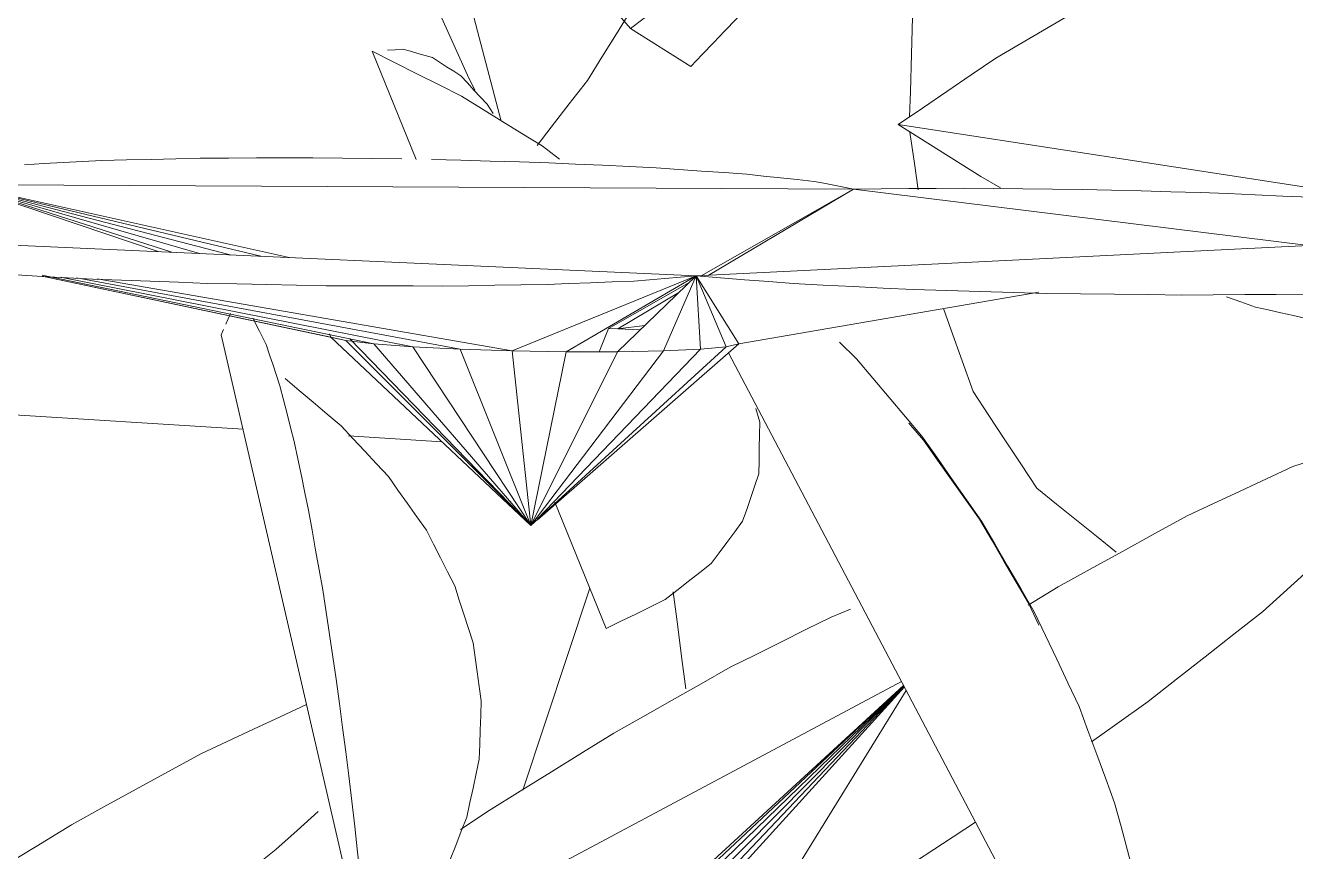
# Model space of a CAD drawing. Header units: metres. Extents: x 10.2 to 20.8, y -0.2 to 6.6.
# Drawn here: x 14.5875 to 14.6393, y 2.4681 to 2.5018 of the extents above; entities that cross this region are included whole.
import ezdxf

# ---------------------------------------------------------------- set-up
doc = ezdxf.new("R2010")
doc.units = ezdxf.units.M
doc.layers.add('Importações nas famílias', color=250, linetype='Continuous', lineweight=5)
doc.layers.add('Vegetação', color=7, linetype='Continuous', lineweight=5)

# ---------------------------------------------------------------- blocks, each defined once
blk = doc.blocks.new('Planta_pergolado_12200 - plantas pergolado_skp_Component_12-V3529-Corte 3')
at = {"layer": 'Importações nas famílias'}
for p, q in [((14.607798, 2.470593), (14.610535, 2.478844)), ((14.612072, 2.453855), (14.611815, 2.453206)), ((14.59774, 2.440276), (14.598041, 2.441184))]:
    blk.add_line(p, q, dxfattribs=at)
at = {"layer": 'Importações nas famílias', "flags": 128}
for points in [[(14.613947, 2.478698), (14.614117, 2.477379), (14.614287, 2.47606), (14.614457, 2.474741)], [(14.613418, 2.458794), (14.613081, 2.457559), (14.612745, 2.456324), (14.612408, 2.45509), (14.612072, 2.453855)]]:
    blk.add_lwpolyline(points, dxfattribs=at)
blk = doc.blocks.new('Planta_pergolado_12200 - plantas pergolado_skp_Component_12-V3534-Corte 3')
at = {"layer": 'Importações nas famílias'}
for p, q in [((14.623122, 2.497769), (14.64443, 2.494502)), ((14.626504, 2.495651), (14.6273, 2.495195)), ((14.644635, 2.492871), (14.644584, 2.493279)), ((14.644586, 2.492545), (14.644635, 2.492871)), ((14.64385, 2.490604), (14.643998, 2.490845))]:
    blk.add_line(p, q, dxfattribs=at)
at = {"layer": 'Importações nas famílias', "flags": 128}
for points in [[(14.64049, 2.506202), (14.63979, 2.506056), (14.639091, 2.50591), (14.638392, 2.505764), (14.637693, 2.505618)], [(14.642804, 2.506188), (14.642225, 2.506191), (14.641647, 2.506195), (14.641068, 2.506198), (14.64049, 2.506202)], [(14.64458, 2.505575), (14.644136, 2.505728), (14.643692, 2.505881), (14.643248, 2.506035), (14.642804, 2.506188)], [(14.637693, 2.505618), (14.636889, 2.505325), (14.636085, 2.505033), (14.635282, 2.504741), (14.634478, 2.504448)], [(14.645778, 2.504378), (14.645478, 2.504677), (14.645179, 2.504977), (14.644879, 2.505276), (14.64458, 2.505575)], [(14.634478, 2.504448), (14.633589, 2.504017), (14.6327, 2.503585), (14.631811, 2.503153), (14.630921, 2.502721)], [(14.646368, 2.502625), (14.64622, 2.503064), (14.646073, 2.503502), (14.645925, 2.50394), (14.645778, 2.504378)], [(14.630921, 2.502721), (14.629968, 2.50216), (14.629014, 2.501599), (14.62806, 2.501038), (14.627106, 2.500477)], [(14.646337, 2.500358), (14.646345, 2.500925), (14.646352, 2.501492), (14.64636, 2.502059), (14.646368, 2.502625)], [(14.627106, 2.500477), (14.62611, 2.4998), (14.625114, 2.499123), (14.624118, 2.498446), (14.623122, 2.497769)], [(14.645686, 2.497629), (14.645849, 2.498311), (14.646011, 2.498993), (14.646174, 2.499676), (14.646337, 2.500358)], [(14.623122, 2.497769), (14.623967, 2.497239), (14.624813, 2.49671), (14.625658, 2.49618), (14.626504, 2.495651)], [(14.64443, 2.494502), (14.644744, 2.495284), (14.645058, 2.496065), (14.645372, 2.496847), (14.645686, 2.497629)], [(14.636522, 2.490737), (14.63712, 2.490531), (14.637717, 2.490324)], [(14.64287, 2.489994), (14.643115, 2.490147), (14.64336, 2.490299), (14.643605, 2.490452), (14.64385, 2.490604)], [(14.637717, 2.490324), (14.638234, 2.490207), (14.638752, 2.490089), (14.639269, 2.489971), (14.639786, 2.489853)], [(14.64151, 2.489743), (14.64185, 2.489806), (14.64219, 2.489868), (14.64253, 2.489931), (14.64287, 2.489994)], [(14.639786, 2.489853), (14.640217, 2.489826), (14.640648, 2.489798), (14.641079, 2.48977), (14.64151, 2.489743)]]:
    blk.add_lwpolyline(points, dxfattribs=at)
blk = doc.blocks.new('Planta_pergolado_12200 - plantas pergolado_skp_Component_17-V3535-Corte 3')
at = {"layer": 'Importações nas famílias', "flags": 128}
for points in [[(14.623756, 2.503667), (14.623713, 2.502153), (14.623669, 2.50064), (14.623625, 2.499126), (14.623595, 2.498091)], [(14.623602, 2.497468), (14.623788, 2.49618), (14.623943, 2.495109)], [(14.624983, 2.490265), (14.625295, 2.489383), (14.625739, 2.488131), (14.626182, 2.48688)], [(14.626182, 2.48688), (14.626832, 2.485894), (14.627482, 2.484907), (14.628131, 2.483921), (14.628781, 2.482935)], [(14.628781, 2.482935), (14.629593, 2.482281), (14.630405, 2.481627), (14.631217, 2.480974), (14.632029, 2.48032)]]:
    blk.add_lwpolyline(points, dxfattribs=at)
blk = doc.blocks.new('Planta_pergolado_12200 - plantas pergolado_skp_Component_16-V3536-Corte 3')
for name in ['Planta_pergolado_12200 - plantas pergolado_skp_Component_17-V3535-Corte 3', 'Planta_pergolado_12200 - plantas pergolado_skp_Component_12-V3534-Corte 3', 'Planta_pergolado_12200 - plantas pergolado_skp_Component_12-V3529-Corte 3']:
    blk.add_blockref(name, (0, 0))
blk = doc.blocks.new('Planta_pergolado_12200 - plantas pergolado_skp_-V3568-Corte 3')
blk.add_blockref('Planta_pergolado_12200 - plantas pergolado_skp_Component_16-V3536-Corte 3', (0, 0))
blk = doc.blocks.new('Planta_pergolado_12200 - plantas pergolado_skp_-V3569-Corte 3')
blk.add_blockref('Planta_pergolado_12200 - plantas pergolado_skp_-V3568-Corte 3', (0, 0))
blk = doc.blocks.new('Planta_pergolado_12200 - plantas pergolado_skp_-V3936-Corte 3')
blk.add_blockref('Planta_pergolado_12200 - plantas pergolado_skp_-V3569-Corte 3', (0, 0))
blk = doc.blocks.new('Planta_pergolado_12200 - plantas pergolado_skp_Component_12-V4086-Corte 3')
at = {"layer": 'Importações nas famílias'}
for p, q in [((14.603449, 2.496345), (14.601659, 2.500768)), ((14.606597, 2.498217), (14.606348, 2.498603)), ((14.608589, 2.496902), (14.609305, 2.496359)), ((14.617321, 2.486184), (14.617473, 2.485626)), ((14.611201, 2.477198), (14.60911, 2.482363))]:
    blk.add_line(p, q, dxfattribs=at)
at = {"layer": 'Importações nas famílias', "flags": 128}
for points in [[(14.601659, 2.500768), (14.602569, 2.500308), (14.603479, 2.499849), (14.604389, 2.49939), (14.605299, 2.498931)], [(14.602912, 2.500846), (14.602598, 2.500827), (14.602285, 2.500807)], [(14.60412, 2.500509), (14.603818, 2.500593), (14.603516, 2.500678), (14.603214, 2.500762), (14.602912, 2.500846)], [(14.605269, 2.499758), (14.604982, 2.499946), (14.604694, 2.500134), (14.604407, 2.500321), (14.60412, 2.500509)], [(14.606348, 2.498603), (14.606078, 2.498892), (14.605808, 2.499181), (14.605539, 2.49947), (14.605269, 2.499758)], [(14.605299, 2.498931), (14.606122, 2.498424), (14.606944, 2.497917), (14.607767, 2.49741), (14.608589, 2.496902)], [(14.617473, 2.485626), (14.617465, 2.485099), (14.617458, 2.484572), (14.61745, 2.484044), (14.617442, 2.483517)], [(14.617442, 2.483517), (14.617276, 2.483032), (14.61711, 2.482547), (14.616944, 2.482062), (14.616777, 2.481577)], [(14.616777, 2.481577), (14.616456, 2.481145), (14.616135, 2.480714), (14.615814, 2.480282), (14.615493, 2.479851)], [(14.615493, 2.479851), (14.615025, 2.479483), (14.614557, 2.479115), (14.614088, 2.478747), (14.61362, 2.47838)], [(14.61362, 2.47838), (14.613015, 2.478084), (14.612411, 2.477789), (14.611806, 2.477493), (14.611201, 2.477198)]]:
    blk.add_lwpolyline(points, dxfattribs=at)
blk = doc.blocks.new('Planta_pergolado_12200 - plantas pergolado_skp_Component_12-V4088-Corte 3')
at = {"layer": 'Importações nas famílias'}
for p, q in [((14.595494, 2.489186), (14.595587, 2.489406)), ((14.601585, 2.462775), (14.595494, 2.489186))]:
    blk.add_line(p, q, dxfattribs=at)
at = {"layer": 'Importações nas famílias', "flags": 128}
for points in [[(14.595679, 2.489625), (14.595772, 2.489845), (14.595864, 2.490064)], [(14.59679, 2.489866), (14.596923, 2.489599), (14.597057, 2.489331), (14.59719, 2.489063), (14.597324, 2.488795)], [(14.597324, 2.488795), (14.597465, 2.488372), (14.597606, 2.487949), (14.597747, 2.487526), (14.597889, 2.487104)], [(14.600388, 2.48547), (14.599818, 2.485954), (14.599247, 2.486438), (14.598677, 2.486922), (14.598106, 2.487406)], [(14.597889, 2.487104), (14.598034, 2.486536), (14.59818, 2.485968), (14.598326, 2.4854), (14.598471, 2.484832)], [(14.602315, 2.483399), (14.601834, 2.483916), (14.601352, 2.484434), (14.60087, 2.484952), (14.600388, 2.48547)], [(14.598471, 2.484832), (14.598618, 2.484132), (14.598765, 2.483433), (14.598911, 2.482733), (14.599058, 2.482034)], [(14.603866, 2.481216), (14.603478, 2.481761), (14.60309, 2.482307), (14.602703, 2.482853), (14.602315, 2.483399)], [(14.599058, 2.482034), (14.599202, 2.481219), (14.599346, 2.480404), (14.599491, 2.479589), (14.599635, 2.478774)], [(14.605022, 2.478946), (14.604733, 2.479513), (14.604444, 2.480081), (14.604155, 2.480648), (14.603866, 2.481216)], [(14.599635, 2.478774), (14.599773, 2.477863), (14.599912, 2.476952), (14.60005, 2.47604), (14.600189, 2.475129)], [(14.605772, 2.476613), (14.605584, 2.477196), (14.605397, 2.477779), (14.605209, 2.478362), (14.605022, 2.478946)], [(14.606106, 2.474244), (14.606023, 2.474837), (14.605939, 2.475429), (14.605855, 2.476021), (14.605772, 2.476613)], [(14.600189, 2.475129), (14.600318, 2.474143), (14.600448, 2.473157), (14.600577, 2.472171), (14.600706, 2.471185)], [(14.606022, 2.471866), (14.606043, 2.47246), (14.606064, 2.473055), (14.606085, 2.47365), (14.606106, 2.474244)], [(14.60552, 2.469503), (14.605646, 2.470094), (14.605771, 2.470685), (14.605897, 2.471275), (14.606022, 2.471866)], [(14.600706, 2.471185), (14.600824, 2.470148), (14.600941, 2.46911), (14.601058, 2.468073), (14.601176, 2.467035)], [(14.604606, 2.467184), (14.604834, 2.467764), (14.605063, 2.468344), (14.605291, 2.468924), (14.60552, 2.469503)], [(14.603289, 2.464933), (14.603618, 2.465496), (14.603948, 2.466058), (14.604277, 2.466621), (14.604606, 2.467184)], [(14.601176, 2.467035), (14.601278, 2.46597), (14.601381, 2.464905), (14.601483, 2.46384), (14.601585, 2.462775)], [(14.601585, 2.462775), (14.602011, 2.463315), (14.602437, 2.463854), (14.602863, 2.464393), (14.603289, 2.464933)]]:
    blk.add_lwpolyline(points, dxfattribs=at)
blk = doc.blocks.new('Planta_pergolado_12200 - plantas pergolado_skp_Component_12-V4090-Corte 3')
at = {"layer": 'Importações nas famílias'}
for p, q in [((14.620724, 2.488891), (14.621429, 2.488203)), ((14.631644, 2.459094), (14.616204, 2.488455)), ((14.624163, 2.484883), (14.623566, 2.485583)), ((14.628868, 2.477337), (14.628444, 2.478236)), ((14.633501, 2.455563), (14.631751, 2.45889))]:
    blk.add_line(p, q, dxfattribs=at)
at = {"layer": 'Importações nas famílias', "flags": 128}
for points in [[(14.621429, 2.488203), (14.622094, 2.487417), (14.622759, 2.48663), (14.623424, 2.485843), (14.624089, 2.485057)], [(14.624089, 2.485057), (14.624698, 2.484189), (14.625308, 2.483322), (14.625917, 2.482455), (14.626526, 2.481587)], [(14.626445, 2.481663), (14.625875, 2.482468), (14.625304, 2.483273), (14.624734, 2.484078), (14.624163, 2.484883)], [(14.628444, 2.478236), (14.627945, 2.479093), (14.627445, 2.479949), (14.626945, 2.480806), (14.626445, 2.481663)], [(14.626526, 2.481587), (14.627065, 2.48066), (14.627605, 2.479732), (14.628144, 2.478805), (14.628683, 2.477877)], [(14.628683, 2.477877), (14.62914, 2.476911), (14.629596, 2.475945), (14.630053, 2.474979), (14.630509, 2.474013)], [(14.630509, 2.474013), (14.630872, 2.473031), (14.631236, 2.472049), (14.631599, 2.471067), (14.631962, 2.470086)], [(14.631962, 2.470086), (14.632223, 2.469111), (14.632484, 2.468136), (14.632745, 2.467162), (14.633007, 2.466187)], [(14.633007, 2.466187), (14.63316, 2.465243), (14.633313, 2.464298), (14.633466, 2.463353), (14.633619, 2.462409)], [(14.633619, 2.462409), (14.633661, 2.461517), (14.633702, 2.460624), (14.633744, 2.459732), (14.633771, 2.459139)], [(14.633785, 2.45884), (14.633714, 2.458021), (14.633643, 2.457201), (14.633572, 2.456382), (14.633501, 2.455563)]]:
    blk.add_lwpolyline(points, dxfattribs=at)
blk = doc.blocks.new('Planta_pergolado_12200 - plantas pergolado_skp_Component_17-V4091-Corte 3')
at = {"layer": 'Importações nas famílias'}
for p, q in [((14.621308, 2.495141), (14.584828, 2.495324)), ((14.595857, 2.492453), (14.584828, 2.495324)), ((14.584828, 2.495324), (14.597112, 2.492396)), ((14.594612, 2.492509), (14.584828, 2.495324)), ((14.593482, 2.49256), (14.584828, 2.495324)), ((14.592915, 2.492586), (14.584828, 2.495324)), ((14.584828, 2.495324), (14.598265, 2.492344)), ((14.615079, 2.491602), (14.621308, 2.495141)), ((14.621308, 2.495141), (14.615365, 2.491616)), ((14.639882, 2.492834), (14.621308, 2.495141)), ((14.580857, 2.493131), (14.614883, 2.491592)), ((14.639882, 2.492834), (14.614883, 2.491592)), ((14.588183, 2.491619), (14.601727, 2.488823)), ((14.588183, 2.491585), (14.599965, 2.489098)), ((14.588183, 2.491582), (14.600584, 2.488958)), ((14.588925, 2.49154), (14.603315, 2.488702)), ((14.589588, 2.49151), (14.605241, 2.488604)), ((14.607374, 2.488534), (14.590426, 2.491472)), ((14.607374, 2.488534), (14.614883, 2.491592)), ((14.609568, 2.488498), (14.614883, 2.491592)), ((14.614883, 2.491592), (14.611673, 2.488498)), ((14.614883, 2.491592), (14.613546, 2.488534)), ((14.61506, 2.488604), (14.614883, 2.491592)), ((14.61611, 2.488703), (14.614883, 2.491592)), ((14.614883, 2.491592), (14.616627, 2.488824)), ((14.611297, 2.489453), (14.614625, 2.491344)), ((14.616627, 2.488824), (14.628872, 2.490935)), ((14.614176, 2.490911), (14.611685, 2.489433)), ((14.610922, 2.488498), (14.611297, 2.489453)), ((14.611297, 2.489453), (14.611685, 2.489433)), ((14.611685, 2.489433), (14.61278, 2.489565)), ((14.611685, 2.489433), (14.612595, 2.489387)), ((14.599965, 2.489098), (14.599912, 2.489233)), ((14.600584, 2.488958), (14.599965, 2.489098)), ((14.599965, 2.489098), (14.608132, 2.481401)), ((14.608132, 2.481401), (14.600584, 2.488958)), ((14.601042, 2.488904), (14.600584, 2.488958)), ((14.608132, 2.481401), (14.600746, 2.489025)), ((14.601727, 2.488823), (14.601042, 2.488904)), ((14.603315, 2.488702), (14.601727, 2.488823)), ((14.601727, 2.488823), (14.608132, 2.481401)), ((14.608132, 2.481401), (14.603315, 2.488702)), ((14.605241, 2.488604), (14.603315, 2.488702)), ((14.608132, 2.481401), (14.605241, 2.488604)), ((14.607374, 2.488534), (14.605241, 2.488604)), ((14.608132, 2.481401), (14.607374, 2.488534)), ((14.609568, 2.488498), (14.607374, 2.488534)), ((14.608132, 2.481401), (14.61611, 2.488703)), ((14.608132, 2.481401), (14.613546, 2.488534)), ((14.609568, 2.488498), (14.608132, 2.481401)), ((14.608132, 2.481401), (14.611673, 2.488498)), ((14.608383, 2.481621), (14.616627, 2.488824)), ((14.608383, 2.481662), (14.61506, 2.488604)), ((14.609991, 2.488498), (14.609568, 2.488498)), ((14.609991, 2.488498), (14.611673, 2.488498)), ((14.611673, 2.488498), (14.613546, 2.488534)), ((14.613546, 2.488534), (14.61506, 2.488604)), ((14.61506, 2.488604), (14.61611, 2.488703)), ((14.61611, 2.488703), (14.616627, 2.488824))]:
    blk.add_line(p, q, dxfattribs=at)
at = {"layer": 'Importações nas famílias', "flags": 128}
for points in [[(14.587456, 2.496134), (14.588248, 2.496176), (14.58904, 2.496218), (14.589832, 2.496261), (14.590623, 2.496303)], [(14.590623, 2.496303), (14.591627, 2.496327), (14.592631, 2.496351), (14.593635, 2.496375), (14.594639, 2.496399)], [(14.594639, 2.496399), (14.595786, 2.496403), (14.596934, 2.496407), (14.598081, 2.496411), (14.599229, 2.496415)], [(14.599229, 2.496415), (14.600442, 2.496399), (14.601655, 2.496383), (14.602868, 2.496367)], [(14.604081, 2.496351), (14.605276, 2.496316), (14.606472, 2.496281), (14.607668, 2.496246), (14.608863, 2.496211)], [(14.608863, 2.496211), (14.60996, 2.496159), (14.611057, 2.496108), (14.612154, 2.496056), (14.613251, 2.496004)], [(14.613251, 2.496004), (14.614174, 2.495939), (14.615098, 2.495874), (14.616021, 2.495809), (14.616945, 2.495744)], [(14.616945, 2.495744), (14.617632, 2.495671), (14.618319, 2.495597), (14.619006, 2.495524), (14.619693, 2.49545)], [(14.619693, 2.49545), (14.620096, 2.495373), (14.6205, 2.495295), (14.620904, 2.495218), (14.621308, 2.495141)], [(14.621308, 2.495141), (14.622432, 2.495149), (14.623557, 2.495157), (14.624682, 2.495165), (14.625807, 2.495173)], [(14.625807, 2.495173), (14.627013, 2.495161), (14.62822, 2.495149), (14.629426, 2.495137), (14.630632, 2.495125)], [(14.630632, 2.495125), (14.631838, 2.495094), (14.633044, 2.495062), (14.63425, 2.495031), (14.635455, 2.495)], [(14.635455, 2.495), (14.636578, 2.494951), (14.637701, 2.494902), (14.638824, 2.494854), (14.639947, 2.494805)], [(14.590254, 2.491459), (14.589219, 2.491516), (14.588183, 2.491574), (14.587147, 2.491631), (14.586111, 2.491689)], [(14.594917, 2.49129), (14.593752, 2.491332), (14.592586, 2.491375), (14.59142, 2.491417), (14.590254, 2.491459)], [(14.614883, 2.491592), (14.614245, 2.49154), (14.613607, 2.491488), (14.61297, 2.491436), (14.612332, 2.491385)], [(14.618835, 2.491284), (14.617847, 2.491361), (14.616859, 2.491438), (14.615871, 2.491515), (14.614883, 2.491592)], [(14.599781, 2.491195), (14.598565, 2.491219), (14.597349, 2.491243), (14.596133, 2.491266), (14.594917, 2.49129)], [(14.604515, 2.491179), (14.603331, 2.491183), (14.602148, 2.491187), (14.600965, 2.491191), (14.599781, 2.491195)], [(14.608796, 2.491244), (14.607725, 2.491228), (14.606655, 2.491211), (14.605585, 2.491195), (14.604515, 2.491179)], [(14.612332, 2.491385), (14.611448, 2.491349), (14.610564, 2.491314), (14.60968, 2.491279), (14.608796, 2.491244)], [(14.623745, 2.491038), (14.622518, 2.491099), (14.62129, 2.491161), (14.620063, 2.491222), (14.618835, 2.491284)], [(14.629192, 2.490876), (14.62783, 2.490917), (14.626469, 2.490957), (14.625107, 2.490997), (14.623745, 2.491038)], [(14.634711, 2.490812), (14.633331, 2.490828), (14.631952, 2.490844), (14.630572, 2.49086), (14.629192, 2.490876)], [(14.63983, 2.490851), (14.638551, 2.490841), (14.637271, 2.490831), (14.635991, 2.490822), (14.634711, 2.490812)]]:
    blk.add_lwpolyline(points, dxfattribs=at)
blk = doc.blocks.new('Planta_pergolado_12200 - plantas pergolado_skp_Component_16-V4092-Corte 3')
for name in ['Planta_pergolado_12200 - plantas pergolado_skp_Component_12-V4086-Corte 3', 'Planta_pergolado_12200 - plantas pergolado_skp_Component_17-V4091-Corte 3', 'Planta_pergolado_12200 - plantas pergolado_skp_Component_12-V4088-Corte 3', 'Planta_pergolado_12200 - plantas pergolado_skp_Component_12-V4090-Corte 3']:
    blk.add_blockref(name, (0, 0))
blk = doc.blocks.new('Planta_pergolado_12200 - plantas pergolado_skp_Component_17-V4145-Corte 3')
at = {"layer": 'Importações nas famílias'}
for p, q in [((14.628434, 2.478155), (14.629651, 2.4789)), ((14.620385, 2.477665), (14.62118, 2.477982)), ((14.623261, 2.475036), (14.609579, 2.467724)), ((14.61387, 2.466177), (14.623345, 2.474876)), ((14.614008, 2.466119), (14.623349, 2.474869)), ((14.614233, 2.466025), (14.623355, 2.474858)), ((14.614502, 2.465913), (14.623362, 2.474844)), ((14.614791, 2.465792), (14.62337, 2.474829)), ((14.615068, 2.465676), (14.623378, 2.474814)), ((14.623452, 2.474672), (14.617035, 2.464257)), ((14.605259, 2.468992), (14.606429, 2.469775))]:
    blk.add_line(p, q, dxfattribs=at)
at = {"layer": 'Importações nas famílias', "flags": 128}
for points in [[(14.639243, 2.483815), (14.639993, 2.484056), (14.640743, 2.484297), (14.641494, 2.484537), (14.642244, 2.484778)], [(14.634922, 2.481799), (14.636002, 2.482303), (14.637082, 2.482807), (14.638163, 2.483311), (14.639243, 2.483815)], [(14.629651, 2.4789), (14.630969, 2.479625), (14.632287, 2.480349), (14.633605, 2.481074), (14.634922, 2.481799)], [(14.64145, 2.481002), (14.640586, 2.480222), (14.639722, 2.479442), (14.638859, 2.478662), (14.637995, 2.477882)], [(14.616274, 2.475615), (14.617302, 2.476128), (14.61833, 2.47664), (14.619357, 2.477153), (14.620385, 2.477665)], [(14.637995, 2.477882), (14.636828, 2.476965), (14.635661, 2.476048), (14.634494, 2.475131), (14.633327, 2.474214)], [(14.611514, 2.472924), (14.612704, 2.473597), (14.613894, 2.474269), (14.615084, 2.474942), (14.616274, 2.475615)], [(14.633327, 2.474214), (14.631957, 2.473239), (14.631016, 2.47257)], [(14.606429, 2.469775), (14.6077, 2.470562), (14.608971, 2.471349), (14.610243, 2.472137), (14.611514, 2.472924)], [(14.626281, 2.469293), (14.624932, 2.468413), (14.623475, 2.467462), (14.622018, 2.466512)]]:
    blk.add_lwpolyline(points, dxfattribs=at)
blk = doc.blocks.new('Planta_pergolado_12200 - plantas pergolado_skp_Component_16-V4146-Corte 3')
blk.add_blockref('Planta_pergolado_12200 - plantas pergolado_skp_Component_17-V4145-Corte 3', (0, 0))
blk = doc.blocks.new('Planta_pergolado_12200 - plantas pergolado_skp_Component_17-V4174-Corte 3')
at = {"layer": 'Importações nas famílias', "flags": 128}
for points in [[(14.594655, 2.472088), (14.595735, 2.472592), (14.596815, 2.473096), (14.597895, 2.4736), (14.598973, 2.474103)], [(14.589384, 2.469189), (14.590702, 2.469914), (14.59202, 2.470639), (14.593337, 2.471363), (14.594655, 2.472088)], [(14.599455, 2.469731), (14.598591, 2.468951), (14.597728, 2.468171)], [(14.583614, 2.465657), (14.585056, 2.46654), (14.586499, 2.467423), (14.587942, 2.468306), (14.589384, 2.469189)], [(14.597728, 2.468171), (14.596561, 2.467254), (14.595394, 2.466337), (14.594227, 2.465421), (14.59306, 2.464504)]]:
    blk.add_lwpolyline(points, dxfattribs=at)
blk = doc.blocks.new('Planta_pergolado_12200 - plantas pergolado_skp_Component_16-V4175-Corte 3')
blk.add_blockref('Planta_pergolado_12200 - plantas pergolado_skp_Component_17-V4174-Corte 3', (0, 0))
blk = doc.blocks.new('Planta_pergolado_12200 - plantas pergolado_skp_-V4186-Corte 3')
for name in ['Planta_pergolado_12200 - plantas pergolado_skp_Component_16-V4146-Corte 3', 'Planta_pergolado_12200 - plantas pergolado_skp_Component_16-V4175-Corte 3']:
    blk.add_blockref(name, (0, 0))
blk = doc.blocks.new('Planta_pergolado_12200 - plantas pergolado_skp_-V4187-Corte 3')
for name in ['Planta_pergolado_12200 - plantas pergolado_skp_-V4186-Corte 3', 'Planta_pergolado_12200 - plantas pergolado_skp_Component_16-V4092-Corte 3']:
    blk.add_blockref(name, (0, 0))
blk = doc.blocks.new('Planta_pergolado_12200 - plantas pergolado_skp_-V4514-Corte 3')
blk.add_blockref('Planta_pergolado_12200 - plantas pergolado_skp_-V4187-Corte 3', (0, 0))
blk = doc.blocks.new('Planta_pergolado_12200 - plantas pergolado_skp_Component_12-V4756-Corte 3')
at = {"layer": 'Importações nas famílias'}
for p, q in [((14.606917, 2.497917), (14.603839, 2.509646)), ((14.612808, 2.503378), (14.612348, 2.502638)), ((14.605843, 2.499181), (14.605549, 2.499794))]:
    blk.add_line(p, q, dxfattribs=at)
at = {"layer": 'Importações nas famílias', "flags": 128}
for points in [[(14.607416, 2.523927), (14.608157, 2.523681), (14.608899, 2.523435)], [(14.615044, 2.518094), (14.615311, 2.517464), (14.615577, 2.516833)], [(14.615577, 2.516833), (14.615668, 2.5161), (14.615759, 2.515368), (14.61585, 2.514635), (14.615941, 2.513902)], [(14.615941, 2.513902), (14.615854, 2.513084), (14.615767, 2.512266), (14.61568, 2.511448), (14.615593, 2.51063)], [(14.615593, 2.51063), (14.615329, 2.509746), (14.615066, 2.508863), (14.614803, 2.507979), (14.61454, 2.507095)], [(14.60228, 2.507278), (14.601955, 2.508118), (14.601631, 2.508958), (14.601306, 2.509798)], [(14.603808, 2.503651), (14.603426, 2.504558), (14.603044, 2.505464), (14.602662, 2.506371), (14.60228, 2.507278)], [(14.61454, 2.507095), (14.614107, 2.506165), (14.613674, 2.505236), (14.613241, 2.504307), (14.612808, 2.503378)], [(14.605549, 2.499794), (14.605114, 2.500758), (14.604678, 2.501722), (14.604243, 2.502686), (14.603808, 2.503651)], [(14.612177, 2.502362), (14.611623, 2.501473), (14.611031, 2.50052), (14.610438, 2.499567)], [(14.610438, 2.499567), (14.6097, 2.498614), (14.608962, 2.49766), (14.608383, 2.496913)]]:
    blk.add_lwpolyline(points, dxfattribs=at)
blk = doc.blocks.new('Planta_pergolado_12200 - plantas pergolado_skp_Component_12-V4757-Corte 3')
at = {"layer": 'Importações nas famílias'}
for p, q in [((14.571305, 2.492185), (14.572442, 2.492486)), ((14.575887, 2.486628), (14.596382, 2.485336)), ((14.60069, 2.485064), (14.6045, 2.484824))]:
    blk.add_line(p, q, dxfattribs=at)
at = {"layer": 'Importações nas famílias', "flags": 128}
for points in [[(14.56826, 2.493932), (14.567614, 2.493755), (14.566976, 2.49358)], [(14.572442, 2.492486), (14.573568, 2.492684), (14.574695, 2.492882), (14.575821, 2.49308), (14.576922, 2.493274)]]:
    blk.add_lwpolyline(points, dxfattribs=at)
blk = doc.blocks.new('Planta_pergolado_12200 - plantas pergolado_skp_Component_12-V4759-Corte 3')
at = {"layer": 'Importações nas famílias'}
for p, q in [((14.612535, 2.502461), (14.611826, 2.503235)), ((14.612204, 2.501694), (14.614662, 2.500141))]:
    blk.add_line(p, q, dxfattribs=at)
at = {"layer": 'Importações nas famílias', "flags": 128}
for points in [[(14.607582, 2.507025), (14.608107, 2.506416), (14.608632, 2.505807), (14.609157, 2.505198), (14.609682, 2.504589)], [(14.619037, 2.506604), (14.619237, 2.506701), (14.619438, 2.506798), (14.619638, 2.506895), (14.619838, 2.506992)], [(14.619838, 2.506992), (14.619942, 2.507001), (14.620046, 2.50701), (14.620149, 2.50702), (14.620253, 2.507029)], [(14.620253, 2.507029), (14.620259, 2.50695), (14.620264, 2.506872), (14.62027, 2.506794), (14.620276, 2.506715)], [(14.617858, 2.505871), (14.618153, 2.506054), (14.618448, 2.506237), (14.618742, 2.506421), (14.619037, 2.506604)], [(14.620276, 2.506715), (14.620184, 2.50655), (14.620092, 2.506385), (14.619999, 2.50622), (14.619907, 2.506054)], [(14.619907, 2.506054), (14.619718, 2.505804), (14.619529, 2.505554), (14.61934, 2.505304), (14.619151, 2.505054)], [(14.611826, 2.503235), (14.611209, 2.503901), (14.610593, 2.504568), (14.609976, 2.505235), (14.60936, 2.505902)], [(14.616314, 2.504799), (14.6167, 2.505067), (14.617086, 2.505335), (14.617472, 2.505603), (14.617858, 2.505871)], [(14.619151, 2.505054), (14.618867, 2.504721), (14.618583, 2.504389), (14.6183, 2.504057), (14.618016, 2.503724)], [(14.609682, 2.504589), (14.610313, 2.503865), (14.610943, 2.503141), (14.611574, 2.502418), (14.612204, 2.501694)], [(14.614422, 2.503402), (14.614895, 2.503751), (14.615368, 2.5041), (14.615841, 2.50445), (14.616314, 2.504799)], [(14.612204, 2.501694), (14.612759, 2.502121), (14.613313, 2.502548), (14.613868, 2.502975), (14.614422, 2.503402)], [(14.618016, 2.503724), (14.61764, 2.503313), (14.617265, 2.502902), (14.616889, 2.502491), (14.616514, 2.502081)], [(14.616514, 2.502081), (14.616051, 2.501596), (14.615588, 2.501111), (14.615125, 2.500626), (14.614662, 2.500141)]]:
    blk.add_lwpolyline(points, dxfattribs=at)
blk = doc.blocks.new('Planta_pergolado_12200 - plantas pergolado_skp_Component_16-V4762-Corte 3')
for name in ['Planta_pergolado_12200 - plantas pergolado_skp_Component_12-V4756-Corte 3', 'Planta_pergolado_12200 - plantas pergolado_skp_Component_12-V4759-Corte 3', 'Planta_pergolado_12200 - plantas pergolado_skp_Component_12-V4757-Corte 3']:
    blk.add_blockref(name, (0, 0))
blk = doc.blocks.new('Planta_pergolado_12200 - plantas pergolado_skp_-V4763-Corte 3')
blk.add_blockref('Planta_pergolado_12200 - plantas pergolado_skp_Component_16-V4762-Corte 3', (0, 0))
blk = doc.blocks.new('Planta_pergolado_12200 - plantas pergolado_skp_-V4764-Corte 3')
blk.add_blockref('Planta_pergolado_12200 - plantas pergolado_skp_-V4763-Corte 3', (0, 0))
blk = doc.blocks.new('Planta_pergolado_12200 - plantas pergolado_skp_-V5113-Corte 3')
blk.add_blockref('Planta_pergolado_12200 - plantas pergolado_skp_-V4764-Corte 3', (0, 0))
blk = doc.blocks.new('Planta_pergolado_12200 - Planta_pergolado_12200-V5114-Corte 3')
for name in ['Planta_pergolado_12200 - plantas pergolado_skp_-V4514-Corte 3', 'Planta_pergolado_12200 - plantas pergolado_skp_-V5113-Corte 3', 'Planta_pergolado_12200 - plantas pergolado_skp_-V3936-Corte 3']:
    blk.add_blockref(name, (0, 0))

msp = doc.modelspace()

# ---------------------------------------------------------------- block references
at = {"layer": 'Vegetação', "color": 250}
msp.add_blockref('Planta_pergolado_12200 - Planta_pergolado_12200-V5114-Corte 3', (0, 0), dxfattribs=at)

doc.saveas('drawing.dxf')
